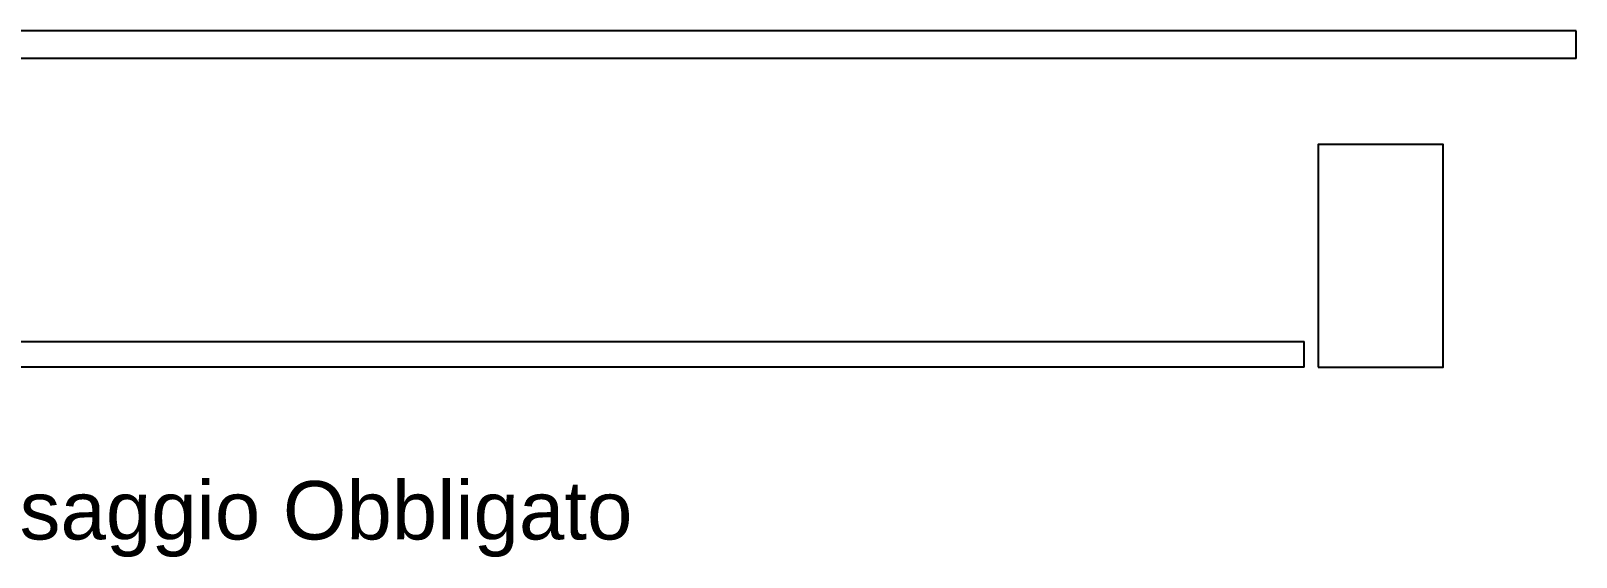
# Model space of a CAD drawing. Header units: millimetres. Extents: x 1769 to 2783, y -1222 to -971.
# Drawn here: x 2669.65 to 2675.2, y -1001.58 to -999.69 of the extents above; entities that cross this region are included whole.
import ezdxf

# ---------------------------------------------------------------- set-up
doc = ezdxf.new("R2010")
doc.units = ezdxf.units.MM
doc.linetypes.add('234A', pattern=[2, 1.5, -0.5])
doc.linetypes.add('CONTINUA', pattern=[0])
for name, color, linetype in [('FINESTRE', 1, 'Continuous'), ('IMPIANTO SPORTIVO SC', 7, '234A'), ('muri', 7, 'Continuous'), ('scritte', 240, 'Continuous')]:
    doc.layers.add(name, color=color, linetype=linetype)
doc.styles.add('ARIAL', font='arial.ttf')

msp = doc.modelspace()

# ---------------------------------------------------------------- linework, layer by layer
at = {"color": 1}
for p, q in [((2675.197, -999.6941), (2654.3838, -999.6941)), ((2675.197, -999.7933), (2675.197, -999.6941)), ((2675.197, -999.7933), (2654.3838, -999.7933)), ((2675.197, -999.7933), (2654.3838, -999.7933))]:
    msp.add_line(p, q, dxfattribs=at)
at = {"layer": 'FINESTRE', "color": 1}
for p, q in [((2675.197, -999.6941), (2654.3838, -999.6941)), ((2669.2218, -1000.8105), (2674.2199, -1000.8105)), ((2674.2199, -1000.902), (2669.2218, -1000.902))]:
    msp.add_line(p, q, dxfattribs=at)
msp.add_lwpolyline([(2674.2199, -1000.902), (2674.2199, -1000.8105)], dxfattribs=at)
at = {"layer": 'IMPIANTO SPORTIVO SC', "color": 1, "linetype": 'ByBlock'}
msp.add_line((2675.197, -999.7933), (2675.197, -999.6941), dxfattribs=at)
at = {"layer": 'muri', "color": 3}
msp.add_lwpolyline([(2674.2699, -1000.902), (2674.7199, -1000.902), (2674.7199, -1000.102), (2674.2699, -1000.102)], close=True, dxfattribs=at)
at = {"layer": 'muri', "color": 3, "linetype": 'ByBlock', "lineweight": 0, "ltscale": 0.2}
msp.add_lwpolyline([(2674.2699, -1000.902), (2674.7199, -1000.902), (2674.7199, -1000.102), (2674.2699, -1000.102)], close=True, dxfattribs=at)

# ---------------------------------------------------------------- texts
at = {"layer": 'scritte', "color": 6, "linetype": 'CONTINUA', "insert": (2669.0999, -1001.3115), "char_height": 0.21, "width": 4.144685, "attachment_point": 1, "style": 'ARIAL'}
msp.add_mtext('Passaggio Obbligato', dxfattribs=at)

doc.saveas('drawing.dxf')
